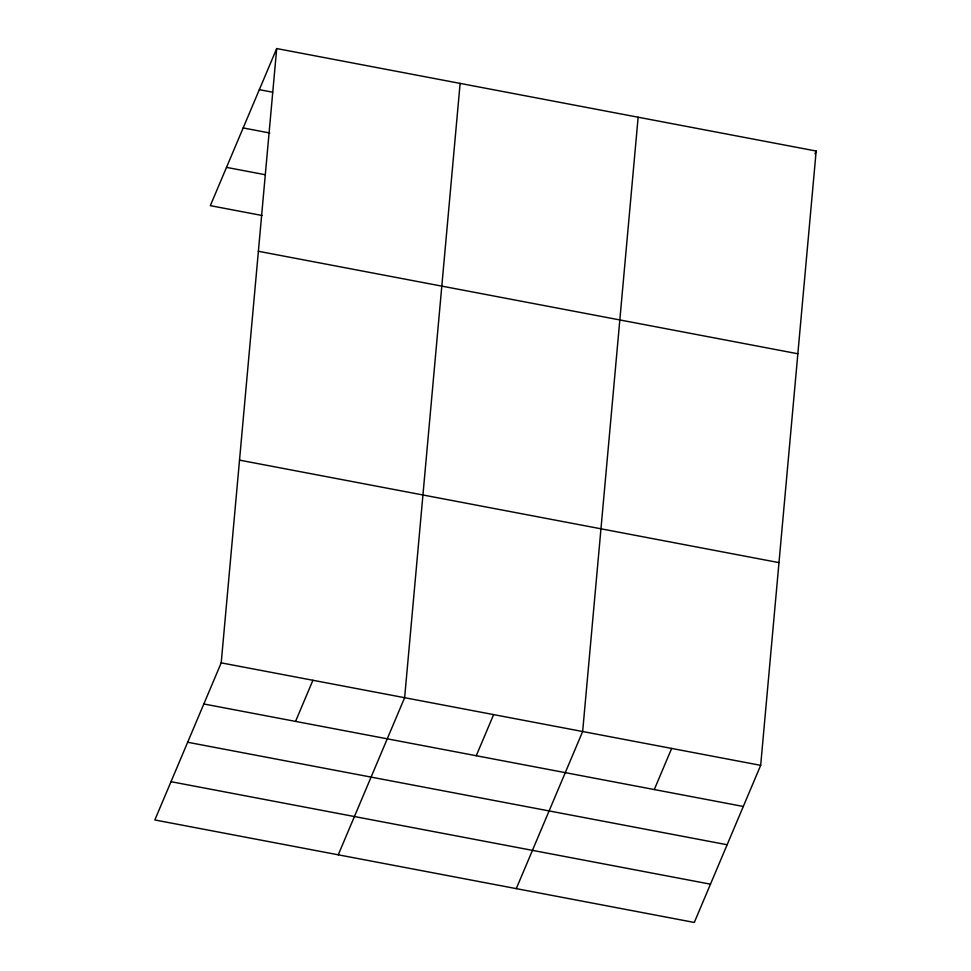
<?xml version="1.0" encoding="UTF-8"?>
<svg xmlns="http://www.w3.org/2000/svg" width="971" height="971" viewBox="0 0 971 971"><rect width="100%" height="100%" fill="white"/><g stroke="black" fill="none" stroke-linecap="round" stroke-linejoin="round"><path stroke-width="1.46" d="M221.206 662.853L276.699 48.55L816.162 151.039L760.669 765.342L694.301 922.45L154.838 819.961L221.206 662.853L760.669 765.342M460.12 83.397L404.628 697.7L338.26 854.808M638.141 117.224L582.649 731.527L516.281 888.623M276.699 48.55L210.331 205.658L262.109 215.489M295.548 721.404L312.917 680.283M476.263 755.729L493.632 714.607M814.997 153.782L816.162 151.039M654.284 789.557L671.653 748.435M259.33 89.672L272.645 92.196M243.163 127.941L269.78 133.003M226.498 167.376L264.962 174.683M258.383 251.271L797.846 353.76M239.521 460.133L778.973 562.622M203.837 703.975L743.288 806.464M187.67 742.257L727.121 844.746M171.005 781.691L710.469 884.18"/></g></svg>
